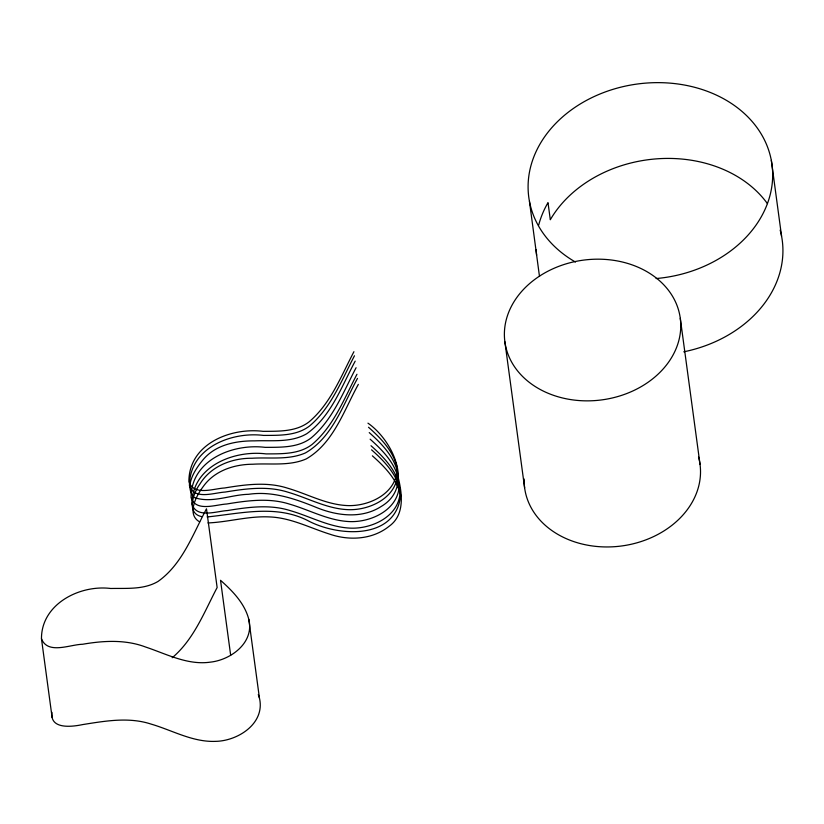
<?xml version="1.0" encoding="UTF-8"?>
<svg xmlns="http://www.w3.org/2000/svg" width="824" height="824" viewBox="0 0 824 824"><rect width="100%" height="100%" fill="white"/><g stroke="black" fill="none" stroke-linecap="round" stroke-linejoin="round"><path stroke-width="1.24" d="M51.984 712.389C49.749 729.58 71.832 726.861 82.565 724.605C105.101 721.031 128.688 716.767 150.977 724.059C172.288 730.26 192.61 742.259 215.435 741.363C237.848 741.044 265.462 723.451 259.426 698L248.786 619.308C244.625 603.292 232.564 590.983 220.533 580.302L230.658 655.183M397.044 468.64C396.911 493.648 368.668 506.781 346.667 505.545C325.892 504.442 307.393 493.957 287.761 488.23C267.233 481.546 245.387 484.553 224.561 487.983C213.457 488.57 193.722 496.254 188.892 481.597C188.789 443.971 230.596 427.296 263.031 431.343C278.625 431.23 295.898 431.931 308.979 421.94C330.62 403.698 341.084 376.146 353.918 351.704M397.59 472.719C397.467 497.727 369.224 510.859 347.223 509.623C326.448 508.521 307.939 498.036 288.307 492.309C267.779 485.624 245.943 488.632 225.117 492.062C214.003 492.649 194.268 500.333 189.448 485.676C189.335 448.05 231.142 431.374 263.587 435.422C279.182 435.309 296.455 436.009 309.525 426.018C331.166 407.777 341.63 380.224 354.464 355.783M399.207 484.656C399.084 509.665 370.831 522.797 348.83 521.551C328.065 520.459 309.556 509.974 289.924 504.247C269.397 497.562 247.56 500.57 226.734 504C215.62 504.587 195.885 512.271 191.055 497.614C190.952 459.977 232.759 443.312 265.194 447.36C280.799 447.247 298.072 447.947 311.142 437.946C332.783 419.704 343.248 392.162 356.081 367.72M400.093 491.197C399.959 516.205 371.717 529.348 349.716 528.102C328.941 527 310.442 516.514 290.81 510.798C270.282 504.103 248.446 507.11 227.62 510.54C216.506 511.127 196.771 518.811 191.94 504.154C191.838 466.528 233.645 449.853 266.08 453.9C281.674 453.787 298.957 454.488 312.028 444.497C333.668 426.255 344.133 398.703 356.967 374.261M400.649 495.306C395.881 540.523 337.696 536.774 307.548 520.469C275.731 504.391 240.526 513.537 207.154 516.957M355.196 361.139C341.538 386.487 331.114 416.491 306.713 433.754C290.944 442.921 271.982 440.16 254.554 440.861C235.963 440.758 215.631 444.682 203.116 459.689C195.226 469.237 183.701 486.108 194.093 497.459C211.665 503.742 230.555 494.647 248.57 494.307C271.879 490.826 294.549 498.582 315.819 507.234C336.491 515.824 361.53 519.192 381.296 506.42C414.76 486.562 392.739 440.397 367.957 423.165M357.523 378.381C343.093 404.491 332.721 437.194 305.436 452.922C288.616 460.286 269.788 457.135 251.99 458.247C231.781 458.062 210.769 466.219 199.902 484.069C193.352 492.803 185.894 513.517 201.787 516.627M358.337 384.365C343.896 410.476 333.524 443.178 306.25 458.906C289.42 466.271 270.591 463.119 252.803 464.231C234.16 464.293 214.549 470.679 203.332 486.407C196.493 495.44 186.049 514.31 199.645 521.87M172.195 657.758C193.836 639.517 204.3 611.975 217.134 587.533L206.494 508.841C192.837 534.189 182.413 564.193 158.012 581.456C143.778 589.85 126.597 588.14 110.746 588.49C79.629 584.546 41.272 604.126 41.468 638.734L52.108 717.426M207.957 522.941C228.557 522.076 248.724 515.865 269.479 516.926C290.656 517.668 309.711 527.834 329.538 534.086C349.18 540.925 372.572 539.669 389.196 526.217C404.687 515.144 402.328 494.359 398.373 478.188C394.212 462.171 382.151 449.863 370.131 439.182M368.513 427.244C380.534 437.925 392.595 450.234 396.756 466.26M369.234 432.6C381.265 443.281 393.316 455.59 397.487 471.616M371.006 445.733C383.036 456.403 395.098 468.712 399.259 484.739M371.562 449.842C383.593 460.513 395.654 472.832 399.815 488.848M372.376 455.827C384.396 466.497 396.457 478.806 400.618 494.833M258.293 694.539L259.426 698M41.468 638.734C47.751 654.833 69.958 644.492 82.585 644.265C103.515 640.639 125.567 639.383 145.786 647.087C166.695 654.06 187.687 665.421 210.439 662.136C231.101 659.87 254.544 642.462 248.786 619.308M771.326 160.361L781.564 236.138M680.284 318.332A88.487 70.483 -7.7 0 1 556.715 396.375A88.487 70.483 -7.7 0 1 540.719 275.35A88.487 70.483 -7.7 0 1 680.284 318.332L700.029 464.417M529.451 201.386L538.927 272.281A122.704 97.737 -7.7 0 0 539.535 276.308M504.865 341.702L524.62 487.798M780.163 230.071A122.704 97.737 -7.7 0 1 683.766 351.817M767.391 203.6A122.704 97.737 -7.7 0 0 656.759 158.836A122.704 97.737 -7.7 0 0 550.308 219.73L548.001 202.642A122.704 97.737 -7.7 0 0 538.659 225.168M575.471 262.042A122.704 97.737 -7.7 0 1 579.004 104.741A122.704 97.737 -7.7 0 1 765.887 142.995A122.704 97.737 -7.7 0 1 656.089 278.543M536.62 255.193A122.704 97.737 -7.7 0 1 536.136 249.713M698.546 457.011A88.487 70.483 -7.7 0 1 620.771 546.085A88.487 70.483 -7.7 0 1 524.146 478.991"/></g></svg>
